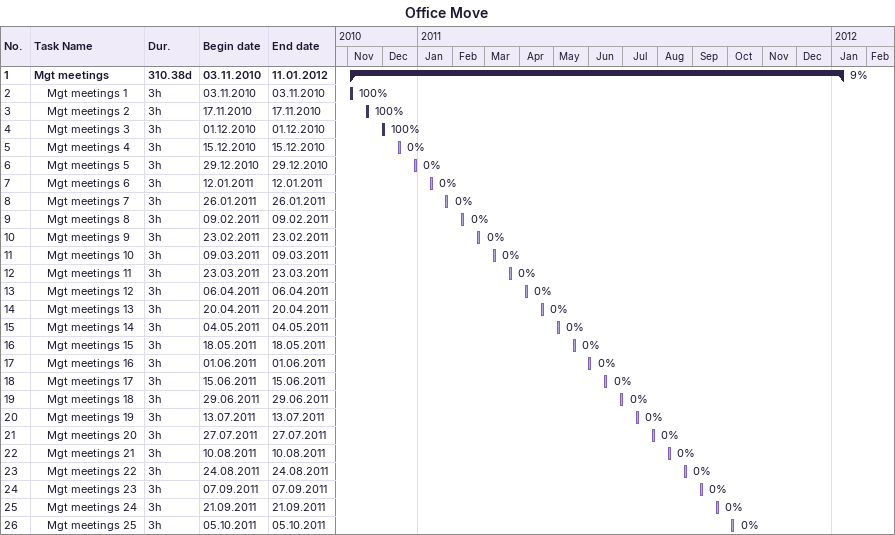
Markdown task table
Office Move

| ID | Level | Task | Duration | Start | Finish | % complete |
|---|---|---|---|---|---|---|
| 1 | 1 | **Mgt meetings** | 310.38d | 2010-11-03 | 2012-01-11 | 9 |
| 2 | 2 | Mgt meetings 1 | 3h | 2010-11-03 | 2010-11-03 | 100 |
| 3 | 2 | Mgt meetings 2 | 3h | 2010-11-17 | 2010-11-17 | 100 |
| 4 | 2 | Mgt meetings 3 | 3h | 2010-12-01 | 2010-12-01 | 100 |
| 5 | 2 | Mgt meetings 4 | 3h | 2010-12-15 | 2010-12-15 | 0 |
| 6 | 2 | Mgt meetings 5 | 3h | 2010-12-29 | 2010-12-29 | 0 |
| 7 | 2 | Mgt meetings 6 | 3h | 2011-01-12 | 2011-01-12 | 0 |
| 8 | 2 | Mgt meetings 7 | 3h | 2011-01-26 | 2011-01-26 | 0 |
| 9 | 2 | Mgt meetings 8 | 3h | 2011-02-09 | 2011-02-09 | 0 |
| 10 | 2 | Mgt meetings 9 | 3h | 2011-02-23 | 2011-02-23 | 0 |
| 11 | 2 | Mgt meetings 10 | 3h | 2011-03-09 | 2011-03-09 | 0 |
| 12 | 2 | Mgt meetings 11 | 3h | 2011-03-23 | 2011-03-23 | 0 |
| 13 | 2 | Mgt meetings 12 | 3h | 2011-04-06 | 2011-04-06 | 0 |
| 14 | 2 | Mgt meetings 13 | 3h | 2011-04-20 | 2011-04-20 | 0 |
| 15 | 2 | Mgt meetings 14 | 3h | 2011-05-04 | 2011-05-04 | 0 |
| 16 | 2 | Mgt meetings 15 | 3h | 2011-05-18 | 2011-05-18 | 0 |
| 17 | 2 | Mgt meetings 16 | 3h | 2011-06-01 | 2011-06-01 | 0 |
| 18 | 2 | Mgt meetings 17 | 3h | 2011-06-15 | 2011-06-15 | 0 |
| 19 | 2 | Mgt meetings 18 | 3h | 2011-06-29 | 2011-06-29 | 0 |
| 20 | 2 | Mgt meetings 19 | 3h | 2011-07-13 | 2011-07-13 | 0 |
| 21 | 2 | Mgt meetings 20 | 3h | 2011-07-27 | 2011-07-27 | 0 |
| 22 | 2 | Mgt meetings 21 | 3h | 2011-08-10 | 2011-08-10 | 0 |
| 23 | 2 | Mgt meetings 22 | 3h | 2011-08-24 | 2011-08-24 | 0 |
| 24 | 2 | Mgt meetings 23 | 3h | 2011-09-07 | 2011-09-07 | 0 |
| 25 | 2 | Mgt meetings 24 | 3h | 2011-09-21 | 2011-09-21 | 0 |
| 26 | 2 | Mgt meetings 25 | 3h | 2011-10-05 | 2011-10-05 | 0 |
